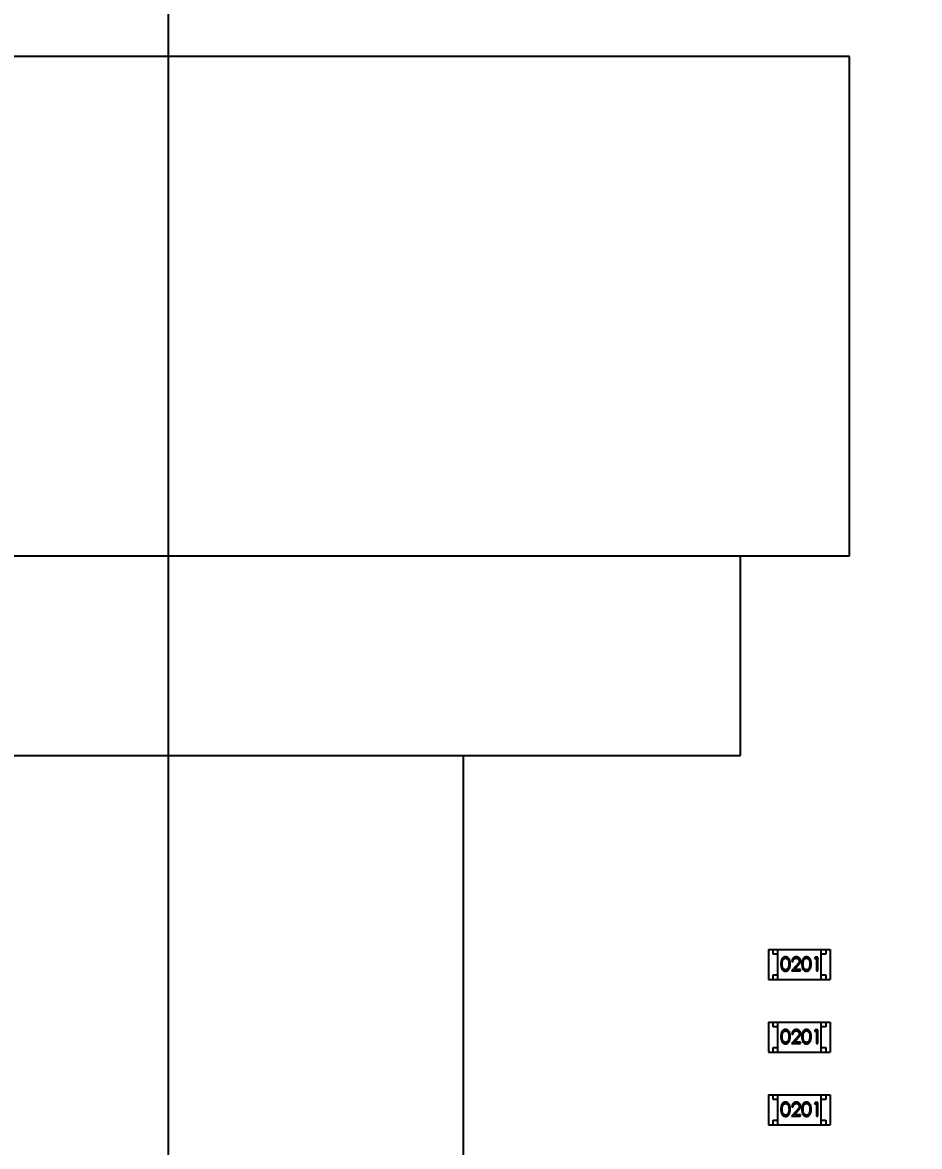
# Model space of a CAD drawing. Header units: inches. Extents: x 246 to 500, y -220 to -17.
# Drawn here: x 456.08 to 465.96, y -120.86 to -108.48 of the extents above; entities that cross this region are included whole.
import ezdxf

# ---------------------------------------------------------------- set-up
doc = ezdxf.new("R2010")
doc.units = ezdxf.units.IN
doc.header["$LTSCALE"] = 1.21
doc.header["$MEASUREMENT"] = 0
doc.header["$PDMODE"] = 3
doc.header["$PDSIZE"] = 0.3125
doc.layers.get('0').update_dxf_attribs({"linetype": 'CONTINUOUS'})
doc.layers.get('Defpoints').update_dxf_attribs({"linetype": 'CONTINUOUS'})
doc.layers.add('DIM', color=3, linetype='CONTINUOUS')
doc.styles.get("Standard").update_dxf_attribs({"font": 'txt', "width": 0.8})
doc.dimstyles.get("Standard").update_dxf_attribs({"dimtxt": 0.15625, "dimasz": 0.1875, "dimexe": 0.125, "dimexo": 0.0625, "dimgap": 0.09, "dimtad": 0, "dimtih": 1, "dimtoh": 1, "dimzin": 4, "dimdsep": 46, "dimtxsty": 'Standard', "dimblk": '_FILLED', "dimblk1": '_FILLED', "dimblk2": '_FILLED', "dimcen": 0.09, "dimazin": 1, "dimtp": 0.01, "dimtm": 0.01, "dimtfac": 1, "dimtofl": 0, "dimtmove": 0, "dimatfit": 3, "dimldrblk": '_FILLED', "dimfxl": 1, "dimtolj": 1, "dimtzin": 4, "dimarcsym": 0})

# ---------------------------------------------------------------- blocks, each defined once
blk = doc.blocks.new('_FILLED')
at = {"color": 0, "linetype": 'ByBlock'}
blk.add_solid([(0, 0), (-1, 0.1667), (-1, -0.1667)], dxfattribs=at)
blk = doc.blocks.new('*D60')
at = {"layer": 'Defpoints', "color": 0}
for p in [(481.94, -91.858), (457.69, -127.857), (492.101, -127.857)]:
    blk.add_point(p, dxfattribs=at)
at = {"layer": 'DIM', "color": 0, "lineweight": -2}
for p, q in [((482.003, -91.858), (492.226, -91.858)), ((492.101, -93.858), (492.101, -106.834)), ((492.101, -125.857), (492.101, -112.881)), ((457.752, -127.857), (492.226, -127.857))]:
    blk.add_line(p, q, dxfattribs=at)
at = {"layer": 'DIM', "color": 0, "lineweight": -2, "xscale": 2, "yscale": 2, "zscale": 2}
for p, rotation in [((492.101, -91.858), 90), ((492.101, -127.857), 270)]:
    blk.add_blockref('_FILLED', p, dxfattribs=dict(at, rotation=rotation))
at = {"layer": 'DIM', "color": 0, "insert": (492.101, -109.857), "char_height": 2, "attachment_point": 5, "rotation": 90}
blk.add_mtext('\\A1;36.00', dxfattribs=at)
blk = doc.blocks.new('*D61')
at = {"layer": 'Defpoints', "color": 0}
for p in [(433.44, -77.488), (433.44, -91.858), (457.69, -127.857)]:
    blk.add_point(p, dxfattribs=at)
at = {"layer": 'DIM', "color": 0, "lineweight": -2}
for p, q in [((433.44, -91.796), (433.44, -77.363)), ((457.69, -127.794), (457.69, -77.363)), ((435.44, -77.488), (442.275, -77.488)), ((455.69, -77.488), (448.855, -77.488))]:
    blk.add_line(p, q, dxfattribs=at)
at = {"layer": 'DIM', "color": 0, "lineweight": -2, "xscale": 2, "yscale": 2, "zscale": 2, "rotation": 180}
blk.add_blockref('_FILLED', (433.44, -77.488), dxfattribs=at)
at = {"layer": 'DIM', "color": 0, "lineweight": -2, "xscale": 2, "yscale": 2, "zscale": 2}
blk.add_blockref('_FILLED', (457.69, -77.488), dxfattribs=at)
at = {"layer": 'DIM', "color": 0, "insert": (445.565, -77.488), "char_height": 2, "attachment_point": 5}
blk.add_mtext('\\A1;24.25', dxfattribs=at)

msp = doc.modelspace()

# ---------------------------------------------------------------- linework, layer by layer
at = {"color": 7, "linetype": 'Continuous'}
for p, q in [((465.19, -108.859), (450.19, -108.859)), ((465.19, -114.359), (465.19, -108.859)), ((450.19, -114.359), (465.19, -114.359)), ((463.99, -116.559), (463.99, -114.359)), ((451.39, -116.559), (463.99, -116.559)), ((460.94, -123.259), (460.94, -116.559)), ((464.3, -118.694), (464.3, -119.024)), ((464.3, -118.694), (464.98, -118.694)), ((464.35, -118.744), (464.35, -118.694)), ((464.4, -119.024), (464.4, -118.694)), ((464.88, -119.024), (464.88, -118.694)), ((464.93, -118.694), (464.93, -118.744)), ((464.98, -118.694), (464.98, -119.024)), ((464.4, -118.744), (464.35, -118.744)), ((464.557, -118.825), (464.571, -118.825)), ((464.814, -118.778), (464.805, -118.794)), ((464.805, -118.794), (464.828, -118.794)), ((464.842, -118.778), (464.814, -118.778)), ((464.828, -118.794), (464.828, -118.928)), ((464.842, -118.928), (464.842, -118.778)), ((464.93, -118.744), (464.88, -118.744)), ((464.525, -118.853), (464.519, -118.891)), ((464.61, -118.866), (464.551, -118.928)), ((464.551, -118.928), (464.653, -118.928)), ((464.584, -118.913), (464.621, -118.873)), ((464.653, -118.913), (464.584, -118.913)), ((464.653, -118.928), (464.653, -118.913)), ((464.755, -118.853), (464.75, -118.891)), ((464.828, -118.928), (464.842, -118.928)), ((464.3, -119.024), (464.98, -119.024)), ((464.35, -119.024), (464.35, -118.974)), ((464.35, -118.974), (464.4, -118.974)), ((464.88, -118.974), (464.93, -118.974)), ((464.93, -118.974), (464.93, -119.024)), ((464.3, -119.494), (464.3, -119.824)), ((464.3, -119.494), (464.98, -119.494)), ((464.35, -119.544), (464.35, -119.494)), ((464.4, -119.544), (464.35, -119.544)), ((464.4, -119.824), (464.4, -119.494)), ((464.814, -119.578), (464.805, -119.594)), ((464.842, -119.578), (464.814, -119.578)), ((464.842, -119.728), (464.842, -119.578)), ((464.88, -119.824), (464.88, -119.494)), ((464.93, -119.544), (464.88, -119.544)), ((464.93, -119.494), (464.93, -119.544)), ((464.98, -119.494), (464.98, -119.824)), ((464.525, -119.653), (464.519, -119.691)), ((464.61, -119.666), (464.551, -119.728)), ((464.557, -119.625), (464.571, -119.625)), ((464.584, -119.713), (464.621, -119.673)), ((464.755, -119.653), (464.75, -119.691)), ((464.805, -119.594), (464.828, -119.594)), ((464.828, -119.594), (464.828, -119.728)), ((464.3, -119.824), (464.98, -119.824)), ((464.35, -119.824), (464.35, -119.774)), ((464.35, -119.774), (464.4, -119.774)), ((464.551, -119.728), (464.653, -119.728)), ((464.653, -119.713), (464.584, -119.713)), ((464.653, -119.728), (464.653, -119.713)), ((464.828, -119.728), (464.842, -119.728)), ((464.88, -119.774), (464.93, -119.774)), ((464.93, -119.774), (464.93, -119.824)), ((464.3, -120.294), (464.3, -120.624)), ((464.3, -120.294), (464.98, -120.294)), ((464.35, -120.344), (464.35, -120.294)), ((464.4, -120.624), (464.4, -120.294)), ((464.88, -120.624), (464.88, -120.294)), ((464.93, -120.294), (464.93, -120.344)), ((464.98, -120.294), (464.98, -120.624)), ((464.4, -120.344), (464.35, -120.344)), ((464.557, -120.425), (464.571, -120.425)), ((464.814, -120.379), (464.805, -120.394)), ((464.805, -120.394), (464.828, -120.394)), ((464.842, -120.379), (464.814, -120.379)), ((464.828, -120.394), (464.828, -120.529)), ((464.842, -120.529), (464.842, -120.379)), ((464.93, -120.344), (464.88, -120.344)), ((464.525, -120.454), (464.519, -120.491)), ((464.61, -120.466), (464.551, -120.529)), ((464.551, -120.529), (464.653, -120.529)), ((464.584, -120.513), (464.621, -120.473)), ((464.653, -120.513), (464.584, -120.513)), ((464.653, -120.529), (464.653, -120.513)), ((464.755, -120.454), (464.75, -120.491)), ((464.828, -120.529), (464.842, -120.529)), ((464.3, -120.624), (464.98, -120.624)), ((464.35, -120.624), (464.35, -120.574)), ((464.35, -120.574), (464.4, -120.574)), ((464.88, -120.574), (464.93, -120.574)), ((464.93, -120.574), (464.93, -120.624))]:
    msp.add_line(p, q, dxfattribs=at)
for points, knots in [([(464.486, -118.775), (464.485, -118.775), (464.483, -118.775), (464.479, -118.775), (464.476, -118.776), (464.473, -118.777), (464.469, -118.778), (464.466, -118.779), (464.463, -118.781), (464.46, -118.783), (464.457, -118.785), (464.455, -118.788), (464.452, -118.79), (464.45, -118.793), (464.448, -118.797), (464.446, -118.8), (464.444, -118.804), (464.442, -118.808), (464.441, -118.812), (464.44, -118.817), (464.438, -118.822), (464.438, -118.827), (464.437, -118.833), (464.436, -118.84), (464.436, -118.846), (464.436, -118.851), (464.436, -118.854)], [0, 0, 0, 0, 0.033742, 0.066533, 0.099153, 0.13154, 0.164087, 0.196563, 0.229707, 0.263315, 0.297504, 0.331686, 0.366482, 0.4021, 0.438958, 0.476748, 0.515985, 0.556589, 0.599519, 0.645765, 0.695487, 0.748721, 0.805687, 0.866754, 0.931405, 1, 1, 1, 1]), ([(464.45, -118.853), (464.45, -118.851), (464.45, -118.848), (464.45, -118.842), (464.45, -118.837), (464.451, -118.832), (464.451, -118.827), (464.452, -118.823), (464.453, -118.819), (464.454, -118.816), (464.455, -118.813), (464.457, -118.81), (464.458, -118.807), (464.46, -118.805), (464.462, -118.802), (464.463, -118.8), (464.465, -118.798), (464.468, -118.796), (464.472, -118.794), (464.477, -118.792), (464.482, -118.79), (464.485, -118.79), (464.487, -118.79)], [0, 0, 0, 0, 0.073302, 0.142286, 0.206253, 0.266017, 0.321612, 0.372532, 0.419497, 0.462398, 0.502825, 0.541489, 0.579034, 0.615143, 0.650298, 0.684912, 0.718701, 0.752189, 0.817245, 0.879117, 0.939613, 1, 1, 1, 1]), ([(464.538, -118.854), (464.538, -118.851), (464.538, -118.847), (464.538, -118.84), (464.537, -118.834), (464.536, -118.828), (464.535, -118.823), (464.534, -118.818), (464.533, -118.813), (464.531, -118.808), (464.529, -118.804), (464.528, -118.8), (464.525, -118.797), (464.523, -118.794), (464.521, -118.791), (464.518, -118.788), (464.515, -118.785), (464.513, -118.783), (464.51, -118.781), (464.506, -118.779), (464.503, -118.778), (464.5, -118.777), (464.497, -118.776), (464.493, -118.775), (464.49, -118.775), (464.487, -118.775), (464.486, -118.775)], [0, 0, 0, 0, 0.065278, 0.127205, 0.186168, 0.241675, 0.294115, 0.343609, 0.390387, 0.434463, 0.476646, 0.517002, 0.555936, 0.593716, 0.630057, 0.665601, 0.700745, 0.734917, 0.768681, 0.802087, 0.834849, 0.867433, 0.900138, 0.932806, 0.966212, 1, 1, 1, 1]), ([(464.487, -118.79), (464.488, -118.79), (464.492, -118.79), (464.496, -118.792), (464.501, -118.794), (464.505, -118.796), (464.508, -118.798), (464.51, -118.8), (464.512, -118.803), (464.514, -118.805), (464.515, -118.808), (464.517, -118.811), (464.518, -118.814), (464.52, -118.817), (464.521, -118.821), (464.522, -118.825), (464.523, -118.829), (464.523, -118.833), (464.524, -118.838), (464.524, -118.843), (464.524, -118.848), (464.525, -118.852), (464.525, -118.853)], [0, 0, 0, 0, 0.059689, 0.119507, 0.181075, 0.246162, 0.279894, 0.314468, 0.350403, 0.387474, 0.426147, 0.466624, 0.508745, 0.553328, 0.600058, 0.649177, 0.700552, 0.754894, 0.811825, 0.871514, 0.934319, 1, 1, 1, 1]), ([(464.606, -118.775), (464.604, -118.775), (464.601, -118.775), (464.596, -118.775), (464.592, -118.777), (464.587, -118.778), (464.583, -118.78), (464.579, -118.782), (464.575, -118.785), (464.572, -118.789), (464.568, -118.792), (464.566, -118.796), (464.563, -118.8), (464.561, -118.805), (464.559, -118.809), (464.558, -118.814), (464.558, -118.819), (464.557, -118.823), (464.557, -118.825)], [0, 0, 0, 0, 0.06445, 0.126725, 0.187421, 0.247417, 0.306749, 0.366595, 0.427749, 0.490235, 0.553031, 0.614805, 0.676505, 0.738096, 0.801021, 0.864897, 0.931209, 1, 1, 1, 1]), ([(464.571, -118.825), (464.571, -118.823), (464.571, -118.821), (464.572, -118.817), (464.573, -118.813), (464.574, -118.81), (464.576, -118.807), (464.577, -118.804), (464.579, -118.801), (464.582, -118.799), (464.584, -118.797), (464.587, -118.795), (464.589, -118.794), (464.592, -118.792), (464.595, -118.791), (464.599, -118.791), (464.602, -118.79), (464.604, -118.79), (464.605, -118.79)], [0, 0, 0, 0, 0.073648, 0.143686, 0.210962, 0.275557, 0.338064, 0.399311, 0.4594, 0.51934, 0.579024, 0.637809, 0.695959, 0.754122, 0.813113, 0.873453, 0.935561, 1, 1, 1, 1]), ([(464.605, -118.79), (464.607, -118.79), (464.609, -118.79), (464.612, -118.791), (464.615, -118.791), (464.618, -118.792), (464.621, -118.793), (464.624, -118.795), (464.626, -118.797), (464.629, -118.799), (464.631, -118.801), (464.633, -118.804), (464.634, -118.806), (464.636, -118.809), (464.637, -118.812), (464.637, -118.814), (464.638, -118.817), (464.638, -118.819), (464.638, -118.82)], [0, 0, 0, 0, 0.068027, 0.133505, 0.19695, 0.26027, 0.322741, 0.384982, 0.448465, 0.513424, 0.578224, 0.640011, 0.700094, 0.760067, 0.819012, 0.877878, 0.938035, 1, 1, 1, 1]), ([(464.651, -118.819), (464.651, -118.818), (464.651, -118.815), (464.651, -118.811), (464.65, -118.806), (464.648, -118.802), (464.647, -118.798), (464.644, -118.795), (464.642, -118.791), (464.639, -118.788), (464.636, -118.785), (464.632, -118.782), (464.628, -118.78), (464.624, -118.778), (464.62, -118.776), (464.616, -118.775), (464.611, -118.775), (464.608, -118.775), (464.606, -118.775)], [0, 0, 0, 0, 0.06271, 0.123347, 0.183401, 0.242828, 0.302097, 0.36242, 0.423725, 0.487032, 0.550491, 0.612709, 0.674265, 0.73617, 0.799211, 0.863483, 0.930525, 1, 1, 1, 1]), ([(464.638, -118.82), (464.638, -118.822), (464.638, -118.825), (464.637, -118.83), (464.635, -118.835), (464.633, -118.839), (464.631, -118.842), (464.629, -118.844), (464.627, -118.847), (464.624, -118.851), (464.621, -118.854), (464.618, -118.858), (464.614, -118.862), (464.611, -118.865), (464.61, -118.866)], [0, 0, 0, 0, 0.088014, 0.174976, 0.2638, 0.355443, 0.406413, 0.465519, 0.533076, 0.609353, 0.693899, 0.787171, 0.889197, 1, 1, 1, 1]), ([(464.621, -118.873), (464.623, -118.871), (464.625, -118.869), (464.629, -118.864), (464.633, -118.86), (464.636, -118.856), (464.639, -118.853), (464.641, -118.849), (464.643, -118.846), (464.646, -118.842), (464.648, -118.837), (464.65, -118.832), (464.651, -118.825), (464.651, -118.821), (464.651, -118.819)], [0, 0, 0, 0, 0.09953, 0.192079, 0.277712, 0.357454, 0.429648, 0.495771, 0.555538, 0.608657, 0.707578, 0.804328, 0.901298, 1, 1, 1, 1]), ([(464.717, -118.775), (464.716, -118.775), (464.713, -118.775), (464.71, -118.775), (464.707, -118.776), (464.703, -118.777), (464.7, -118.778), (464.697, -118.779), (464.694, -118.781), (464.691, -118.783), (464.688, -118.785), (464.686, -118.788), (464.683, -118.79), (464.681, -118.793), (464.679, -118.797), (464.677, -118.8), (464.675, -118.804), (464.673, -118.808), (464.672, -118.812), (464.67, -118.817), (464.669, -118.822), (464.668, -118.827), (464.668, -118.833), (464.667, -118.84), (464.667, -118.846), (464.667, -118.851), (464.667, -118.854)], [0, 0, 0, 0, 0.033742, 0.066533, 0.099153, 0.13154, 0.164087, 0.196563, 0.229707, 0.263315, 0.297504, 0.331686, 0.366482, 0.4021, 0.438958, 0.476748, 0.515985, 0.556589, 0.599519, 0.645765, 0.695487, 0.748721, 0.805687, 0.866754, 0.931405, 1, 1, 1, 1]), ([(464.68, -118.853), (464.68, -118.851), (464.68, -118.848), (464.681, -118.842), (464.681, -118.837), (464.681, -118.832), (464.682, -118.827), (464.683, -118.823), (464.684, -118.819), (464.685, -118.816), (464.686, -118.813), (464.687, -118.81), (464.689, -118.807), (464.691, -118.805), (464.692, -118.802), (464.694, -118.8), (464.696, -118.798), (464.699, -118.796), (464.703, -118.794), (464.708, -118.792), (464.712, -118.79), (464.716, -118.79), (464.717, -118.79)], [0, 0, 0, 0, 0.073302, 0.142286, 0.206253, 0.266017, 0.321612, 0.372532, 0.419497, 0.462398, 0.502825, 0.541489, 0.579034, 0.615143, 0.650298, 0.684912, 0.718701, 0.752189, 0.817245, 0.879117, 0.939613, 1, 1, 1, 1]), ([(464.769, -118.854), (464.769, -118.851), (464.769, -118.847), (464.768, -118.84), (464.768, -118.834), (464.767, -118.828), (464.766, -118.823), (464.765, -118.818), (464.764, -118.813), (464.762, -118.808), (464.76, -118.804), (464.758, -118.8), (464.756, -118.797), (464.754, -118.794), (464.751, -118.791), (464.749, -118.788), (464.746, -118.785), (464.743, -118.783), (464.74, -118.781), (464.737, -118.779), (464.734, -118.778), (464.731, -118.777), (464.728, -118.776), (464.724, -118.775), (464.721, -118.775), (464.718, -118.775), (464.717, -118.775)], [0, 0, 0, 0, 0.065278, 0.127205, 0.186168, 0.241675, 0.294115, 0.343609, 0.390387, 0.434463, 0.476646, 0.517002, 0.555936, 0.593716, 0.630057, 0.665601, 0.700745, 0.734917, 0.768681, 0.802087, 0.834849, 0.867433, 0.900138, 0.932806, 0.966212, 1, 1, 1, 1]), ([(464.717, -118.79), (464.719, -118.79), (464.722, -118.79), (464.727, -118.792), (464.732, -118.794), (464.736, -118.796), (464.739, -118.798), (464.741, -118.8), (464.743, -118.803), (464.744, -118.805), (464.746, -118.808), (464.748, -118.811), (464.749, -118.814), (464.75, -118.817), (464.751, -118.821), (464.753, -118.825), (464.753, -118.829), (464.754, -118.833), (464.755, -118.838), (464.755, -118.843), (464.755, -118.848), (464.755, -118.852), (464.755, -118.853)], [0, 0, 0, 0, 0.059689, 0.119507, 0.181075, 0.246162, 0.279894, 0.314468, 0.350403, 0.387474, 0.426147, 0.466624, 0.508745, 0.553328, 0.600058, 0.649177, 0.700552, 0.754894, 0.811825, 0.871514, 0.934319, 1, 1, 1, 1]), ([(464.436, -118.854), (464.436, -118.856), (464.436, -118.861), (464.436, -118.867), (464.437, -118.874), (464.438, -118.88), (464.439, -118.885), (464.44, -118.89), (464.441, -118.895), (464.442, -118.899), (464.444, -118.903), (464.446, -118.907), (464.448, -118.911), (464.45, -118.914), (464.452, -118.917), (464.455, -118.919), (464.458, -118.922), (464.46, -118.924), (464.463, -118.926), (464.466, -118.928), (464.469, -118.929), (464.473, -118.93), (464.476, -118.931), (464.479, -118.932), (464.483, -118.932), (464.485, -118.932), (464.486, -118.932)], [0, 0, 0, 0, 0.068113, 0.132564, 0.193427, 0.250218, 0.303569, 0.353576, 0.400235, 0.443586, 0.484619, 0.524292, 0.56238, 0.599049, 0.63494, 0.669782, 0.704009, 0.737842, 0.771098, 0.803896, 0.836415, 0.868639, 0.900715, 0.933378, 0.966213, 1, 1, 1, 1]), ([(464.487, -118.917), (464.485, -118.917), (464.482, -118.917), (464.477, -118.915), (464.472, -118.913), (464.468, -118.911), (464.465, -118.909), (464.463, -118.907), (464.462, -118.905), (464.46, -118.902), (464.458, -118.9), (464.457, -118.897), (464.455, -118.894), (464.454, -118.891), (464.453, -118.888), (464.452, -118.884), (464.451, -118.88), (464.451, -118.875), (464.45, -118.87), (464.45, -118.865), (464.45, -118.859), (464.45, -118.855), (464.45, -118.853)], [0, 0, 0, 0, 0.060034, 0.120278, 0.182348, 0.247919, 0.281641, 0.315701, 0.350322, 0.385703, 0.421819, 0.459196, 0.497866, 0.538301, 0.58121, 0.628183, 0.679403, 0.734699, 0.794074, 0.858416, 0.927049, 1, 1, 1, 1]), ([(464.486, -118.932), (464.487, -118.932), (464.49, -118.932), (464.493, -118.932), (464.497, -118.931), (464.5, -118.93), (464.503, -118.929), (464.507, -118.928), (464.51, -118.926), (464.513, -118.924), (464.516, -118.922), (464.518, -118.919), (464.521, -118.916), (464.523, -118.913), (464.526, -118.91), (464.528, -118.906), (464.53, -118.903), (464.531, -118.898), (464.533, -118.894), (464.534, -118.889), (464.535, -118.884), (464.536, -118.879), (464.537, -118.873), (464.538, -118.867), (464.538, -118.86), (464.538, -118.856), (464.538, -118.854)], [0, 0, 0, 0, 0.033824, 0.067298, 0.10028, 0.133019, 0.165736, 0.198792, 0.232372, 0.266409, 0.301016, 0.336196, 0.371972, 0.408574, 0.446394, 0.485225, 0.525372, 0.567224, 0.611081, 0.65775, 0.70702, 0.759235, 0.814484, 0.873227, 0.934937, 1, 1, 1, 1]), ([(464.519, -118.891), (464.518, -118.892), (464.518, -118.894), (464.516, -118.897), (464.515, -118.9), (464.513, -118.902), (464.512, -118.905), (464.51, -118.907), (464.508, -118.909), (464.505, -118.911), (464.501, -118.913), (464.497, -118.915), (464.492, -118.917), (464.488, -118.917), (464.487, -118.917)], [0, 0, 0, 0, 0.075949, 0.148549, 0.218996, 0.286119, 0.351826, 0.416074, 0.478265, 0.540325, 0.660405, 0.774606, 0.887187, 1, 1, 1, 1]), ([(464.667, -118.854), (464.667, -118.856), (464.667, -118.861), (464.667, -118.867), (464.668, -118.874), (464.668, -118.88), (464.669, -118.885), (464.67, -118.89), (464.672, -118.895), (464.673, -118.899), (464.675, -118.903), (464.677, -118.907), (464.679, -118.911), (464.681, -118.914), (464.683, -118.917), (464.686, -118.919), (464.688, -118.922), (464.691, -118.924), (464.694, -118.926), (464.697, -118.928), (464.7, -118.929), (464.703, -118.93), (464.707, -118.931), (464.71, -118.932), (464.713, -118.932), (464.716, -118.932), (464.717, -118.932)], [0, 0, 0, 0, 0.068113, 0.132564, 0.193427, 0.250218, 0.303569, 0.353576, 0.400235, 0.443586, 0.484619, 0.524292, 0.56238, 0.599049, 0.63494, 0.669782, 0.704009, 0.737842, 0.771098, 0.803896, 0.836415, 0.868639, 0.900715, 0.933378, 0.966213, 1, 1, 1, 1]), ([(464.717, -118.917), (464.716, -118.917), (464.713, -118.917), (464.708, -118.915), (464.703, -118.913), (464.699, -118.911), (464.696, -118.909), (464.694, -118.907), (464.692, -118.905), (464.691, -118.902), (464.689, -118.9), (464.687, -118.897), (464.686, -118.894), (464.685, -118.891), (464.684, -118.888), (464.683, -118.884), (464.682, -118.88), (464.681, -118.875), (464.681, -118.87), (464.681, -118.865), (464.68, -118.859), (464.68, -118.855), (464.68, -118.853)], [0, 0, 0, 0, 0.060034, 0.120278, 0.182348, 0.247919, 0.281641, 0.315701, 0.350322, 0.385703, 0.421819, 0.459196, 0.497866, 0.538301, 0.58121, 0.628183, 0.679403, 0.734699, 0.794074, 0.858416, 0.927049, 1, 1, 1, 1]), ([(464.717, -118.932), (464.718, -118.932), (464.721, -118.932), (464.724, -118.932), (464.728, -118.931), (464.731, -118.93), (464.734, -118.929), (464.737, -118.928), (464.74, -118.926), (464.743, -118.924), (464.746, -118.922), (464.749, -118.919), (464.752, -118.916), (464.754, -118.913), (464.756, -118.91), (464.758, -118.906), (464.76, -118.903), (464.762, -118.898), (464.764, -118.894), (464.765, -118.889), (464.766, -118.884), (464.767, -118.879), (464.768, -118.873), (464.768, -118.867), (464.769, -118.86), (464.769, -118.856), (464.769, -118.854)], [0, 0, 0, 0, 0.033824, 0.067298, 0.10028, 0.133019, 0.165736, 0.198792, 0.232372, 0.266409, 0.301016, 0.336196, 0.371972, 0.408574, 0.446394, 0.485225, 0.525372, 0.567224, 0.611081, 0.65775, 0.70702, 0.759235, 0.814484, 0.873227, 0.934937, 1, 1, 1, 1]), ([(464.75, -118.891), (464.749, -118.892), (464.748, -118.894), (464.747, -118.897), (464.746, -118.9), (464.744, -118.902), (464.742, -118.905), (464.74, -118.907), (464.738, -118.909), (464.736, -118.911), (464.732, -118.913), (464.727, -118.915), (464.722, -118.917), (464.719, -118.917), (464.717, -118.917)], [0, 0, 0, 0, 0.075949, 0.148549, 0.218996, 0.286119, 0.351826, 0.416074, 0.478265, 0.540325, 0.660405, 0.774606, 0.887187, 1, 1, 1, 1]), ([(464.486, -119.575), (464.485, -119.575), (464.483, -119.575), (464.479, -119.575), (464.476, -119.576), (464.473, -119.577), (464.469, -119.578), (464.466, -119.579), (464.463, -119.581), (464.46, -119.583), (464.457, -119.585), (464.455, -119.588), (464.452, -119.59), (464.45, -119.593), (464.448, -119.597), (464.446, -119.6), (464.444, -119.604), (464.442, -119.608), (464.441, -119.612), (464.44, -119.617), (464.438, -119.622), (464.438, -119.627), (464.437, -119.633), (464.436, -119.64), (464.436, -119.646), (464.436, -119.651), (464.436, -119.654)], [0, 0, 0, 0, 0.033742, 0.066533, 0.099153, 0.13154, 0.164087, 0.196563, 0.229707, 0.263315, 0.297504, 0.331686, 0.366482, 0.4021, 0.438958, 0.476748, 0.515985, 0.556589, 0.599519, 0.645765, 0.695487, 0.748721, 0.805687, 0.866754, 0.931405, 1, 1, 1, 1]), ([(464.538, -119.654), (464.538, -119.651), (464.538, -119.647), (464.538, -119.64), (464.537, -119.634), (464.536, -119.628), (464.535, -119.623), (464.534, -119.618), (464.533, -119.613), (464.531, -119.608), (464.529, -119.604), (464.528, -119.6), (464.525, -119.597), (464.523, -119.594), (464.521, -119.591), (464.518, -119.588), (464.515, -119.585), (464.513, -119.583), (464.51, -119.581), (464.506, -119.579), (464.503, -119.578), (464.5, -119.577), (464.497, -119.576), (464.493, -119.575), (464.49, -119.575), (464.487, -119.575), (464.486, -119.575)], [0, 0, 0, 0, 0.065278, 0.127205, 0.186168, 0.241675, 0.294115, 0.343609, 0.390387, 0.434463, 0.476646, 0.517002, 0.555936, 0.593716, 0.630057, 0.665601, 0.700745, 0.734917, 0.768681, 0.802087, 0.834849, 0.867433, 0.900138, 0.932806, 0.966212, 1, 1, 1, 1]), ([(464.606, -119.575), (464.604, -119.575), (464.601, -119.575), (464.596, -119.575), (464.592, -119.577), (464.587, -119.578), (464.583, -119.58), (464.579, -119.582), (464.575, -119.585), (464.572, -119.589), (464.568, -119.592), (464.566, -119.596), (464.563, -119.6), (464.561, -119.605), (464.559, -119.609), (464.558, -119.614), (464.558, -119.619), (464.557, -119.623), (464.557, -119.625)], [0, 0, 0, 0, 0.06445, 0.126725, 0.187421, 0.247417, 0.306749, 0.366595, 0.427749, 0.490235, 0.553031, 0.614805, 0.676505, 0.738096, 0.801021, 0.864897, 0.931209, 1, 1, 1, 1]), ([(464.651, -119.619), (464.651, -119.618), (464.651, -119.615), (464.651, -119.61), (464.65, -119.606), (464.648, -119.602), (464.647, -119.598), (464.644, -119.595), (464.642, -119.591), (464.639, -119.588), (464.636, -119.585), (464.632, -119.582), (464.628, -119.58), (464.624, -119.578), (464.62, -119.576), (464.616, -119.575), (464.611, -119.575), (464.608, -119.575), (464.606, -119.575)], [0, 0, 0, 0, 0.06271, 0.123347, 0.183401, 0.242828, 0.302097, 0.36242, 0.423725, 0.487032, 0.550491, 0.612709, 0.674265, 0.73617, 0.799211, 0.863483, 0.930525, 1, 1, 1, 1]), ([(464.717, -119.575), (464.716, -119.575), (464.713, -119.575), (464.71, -119.575), (464.707, -119.576), (464.703, -119.577), (464.7, -119.578), (464.697, -119.579), (464.694, -119.581), (464.691, -119.583), (464.688, -119.585), (464.686, -119.588), (464.683, -119.59), (464.681, -119.593), (464.679, -119.597), (464.677, -119.6), (464.675, -119.604), (464.673, -119.608), (464.672, -119.612), (464.67, -119.617), (464.669, -119.622), (464.668, -119.627), (464.668, -119.633), (464.667, -119.64), (464.667, -119.646), (464.667, -119.651), (464.667, -119.654)], [0, 0, 0, 0, 0.033742, 0.066533, 0.099153, 0.13154, 0.164087, 0.196563, 0.229707, 0.263315, 0.297504, 0.331686, 0.366482, 0.4021, 0.438958, 0.476748, 0.515985, 0.556589, 0.599519, 0.645765, 0.695487, 0.748721, 0.805687, 0.866754, 0.931405, 1, 1, 1, 1]), ([(464.769, -119.654), (464.769, -119.651), (464.769, -119.647), (464.768, -119.64), (464.768, -119.634), (464.767, -119.628), (464.766, -119.623), (464.765, -119.618), (464.764, -119.613), (464.762, -119.608), (464.76, -119.604), (464.758, -119.6), (464.756, -119.597), (464.754, -119.594), (464.751, -119.591), (464.749, -119.588), (464.746, -119.585), (464.743, -119.583), (464.74, -119.581), (464.737, -119.579), (464.734, -119.578), (464.731, -119.577), (464.728, -119.576), (464.724, -119.575), (464.721, -119.575), (464.718, -119.575), (464.717, -119.575)], [0, 0, 0, 0, 0.065278, 0.127205, 0.186168, 0.241675, 0.294115, 0.343609, 0.390387, 0.434463, 0.476646, 0.517002, 0.555936, 0.593716, 0.630057, 0.665601, 0.700745, 0.734917, 0.768681, 0.802087, 0.834849, 0.867433, 0.900138, 0.932806, 0.966212, 1, 1, 1, 1]), ([(464.436, -119.654), (464.436, -119.656), (464.436, -119.661), (464.436, -119.667), (464.437, -119.674), (464.438, -119.68), (464.439, -119.685), (464.44, -119.69), (464.441, -119.695), (464.442, -119.699), (464.444, -119.703), (464.446, -119.707), (464.448, -119.711), (464.45, -119.714), (464.452, -119.717), (464.455, -119.719), (464.458, -119.722), (464.46, -119.724), (464.463, -119.726), (464.466, -119.728), (464.469, -119.729), (464.473, -119.73), (464.476, -119.731), (464.479, -119.732), (464.483, -119.732), (464.485, -119.732), (464.486, -119.732)], [0, 0, 0, 0, 0.068113, 0.132564, 0.193427, 0.250218, 0.303569, 0.353576, 0.400235, 0.443586, 0.484619, 0.524292, 0.56238, 0.599049, 0.63494, 0.669782, 0.704009, 0.737842, 0.771098, 0.803896, 0.836415, 0.868639, 0.900715, 0.933378, 0.966213, 1, 1, 1, 1]), ([(464.45, -119.653), (464.45, -119.651), (464.45, -119.648), (464.45, -119.642), (464.45, -119.637), (464.451, -119.632), (464.451, -119.627), (464.452, -119.623), (464.453, -119.619), (464.454, -119.616), (464.455, -119.613), (464.457, -119.61), (464.458, -119.607), (464.46, -119.605), (464.462, -119.602), (464.463, -119.6), (464.465, -119.598), (464.468, -119.596), (464.472, -119.594), (464.477, -119.591), (464.482, -119.59), (464.485, -119.59), (464.487, -119.59)], [0, 0, 0, 0, 0.073302, 0.142286, 0.206253, 0.266017, 0.321612, 0.372532, 0.419497, 0.462398, 0.502825, 0.541489, 0.579034, 0.615143, 0.650298, 0.684912, 0.718701, 0.752189, 0.817245, 0.879117, 0.939613, 1, 1, 1, 1]), ([(464.487, -119.717), (464.485, -119.717), (464.482, -119.717), (464.477, -119.715), (464.472, -119.713), (464.468, -119.711), (464.465, -119.709), (464.463, -119.707), (464.462, -119.705), (464.46, -119.702), (464.458, -119.7), (464.457, -119.697), (464.455, -119.694), (464.454, -119.691), (464.453, -119.688), (464.452, -119.684), (464.451, -119.68), (464.451, -119.675), (464.45, -119.67), (464.45, -119.665), (464.45, -119.659), (464.45, -119.655), (464.45, -119.653)], [0, 0, 0, 0, 0.060034, 0.120278, 0.182348, 0.247919, 0.281641, 0.315701, 0.350322, 0.385703, 0.421819, 0.459196, 0.497866, 0.538301, 0.58121, 0.628183, 0.679403, 0.734699, 0.794074, 0.858416, 0.927049, 1, 1, 1, 1]), ([(464.486, -119.732), (464.487, -119.732), (464.49, -119.732), (464.493, -119.732), (464.497, -119.731), (464.5, -119.73), (464.503, -119.729), (464.507, -119.728), (464.51, -119.726), (464.513, -119.724), (464.516, -119.722), (464.518, -119.719), (464.521, -119.716), (464.523, -119.713), (464.526, -119.71), (464.528, -119.706), (464.53, -119.703), (464.531, -119.698), (464.533, -119.694), (464.534, -119.689), (464.535, -119.684), (464.536, -119.679), (464.537, -119.673), (464.538, -119.667), (464.538, -119.66), (464.538, -119.656), (464.538, -119.654)], [0, 0, 0, 0, 0.033824, 0.067298, 0.10028, 0.133019, 0.165736, 0.198792, 0.232372, 0.266409, 0.301016, 0.336196, 0.371972, 0.408574, 0.446394, 0.485225, 0.525372, 0.567224, 0.611081, 0.65775, 0.70702, 0.759235, 0.814484, 0.873227, 0.934937, 1, 1, 1, 1]), ([(464.487, -119.59), (464.488, -119.59), (464.492, -119.59), (464.496, -119.591), (464.501, -119.594), (464.505, -119.596), (464.508, -119.598), (464.51, -119.6), (464.512, -119.602), (464.514, -119.605), (464.515, -119.608), (464.517, -119.611), (464.518, -119.614), (464.52, -119.617), (464.521, -119.621), (464.522, -119.625), (464.523, -119.629), (464.523, -119.633), (464.524, -119.638), (464.524, -119.643), (464.524, -119.648), (464.525, -119.652), (464.525, -119.653)], [0, 0, 0, 0, 0.059689, 0.119507, 0.181075, 0.246162, 0.279894, 0.314468, 0.350403, 0.387474, 0.426147, 0.466624, 0.508745, 0.553328, 0.600058, 0.649177, 0.700552, 0.754894, 0.811825, 0.871514, 0.934319, 1, 1, 1, 1]), ([(464.519, -119.691), (464.518, -119.692), (464.518, -119.694), (464.516, -119.697), (464.515, -119.7), (464.513, -119.702), (464.512, -119.705), (464.51, -119.707), (464.508, -119.709), (464.505, -119.711), (464.501, -119.713), (464.497, -119.715), (464.492, -119.717), (464.488, -119.717), (464.487, -119.717)], [0, 0, 0, 0, 0.075949, 0.148549, 0.218996, 0.286119, 0.351826, 0.416074, 0.478265, 0.540325, 0.660405, 0.774606, 0.887187, 1, 1, 1, 1]), ([(464.571, -119.625), (464.571, -119.623), (464.571, -119.621), (464.572, -119.617), (464.573, -119.613), (464.574, -119.61), (464.576, -119.607), (464.577, -119.604), (464.579, -119.601), (464.582, -119.599), (464.584, -119.597), (464.587, -119.595), (464.589, -119.593), (464.592, -119.592), (464.595, -119.591), (464.599, -119.591), (464.602, -119.59), (464.604, -119.59), (464.605, -119.59)], [0, 0, 0, 0, 0.073648, 0.143686, 0.210962, 0.275557, 0.338064, 0.399311, 0.4594, 0.51934, 0.579024, 0.637809, 0.695959, 0.754122, 0.813113, 0.873453, 0.935561, 1, 1, 1, 1]), ([(464.605, -119.59), (464.607, -119.59), (464.609, -119.59), (464.612, -119.591), (464.615, -119.591), (464.618, -119.592), (464.621, -119.593), (464.624, -119.595), (464.626, -119.597), (464.629, -119.599), (464.631, -119.601), (464.633, -119.604), (464.634, -119.606), (464.636, -119.609), (464.637, -119.612), (464.637, -119.614), (464.638, -119.617), (464.638, -119.619), (464.638, -119.62)], [0, 0, 0, 0, 0.068027, 0.133505, 0.19695, 0.26027, 0.322741, 0.384982, 0.448465, 0.513424, 0.578224, 0.640011, 0.700094, 0.760067, 0.819012, 0.877878, 0.938035, 1, 1, 1, 1]), ([(464.638, -119.62), (464.638, -119.622), (464.638, -119.625), (464.637, -119.63), (464.635, -119.635), (464.633, -119.639), (464.631, -119.642), (464.629, -119.644), (464.627, -119.647), (464.624, -119.651), (464.621, -119.654), (464.618, -119.658), (464.614, -119.662), (464.611, -119.665), (464.61, -119.666)], [0, 0, 0, 0, 0.088014, 0.174976, 0.2638, 0.355443, 0.406413, 0.465519, 0.533076, 0.609353, 0.693899, 0.787171, 0.889197, 1, 1, 1, 1]), ([(464.621, -119.673), (464.623, -119.671), (464.625, -119.669), (464.629, -119.664), (464.633, -119.66), (464.636, -119.656), (464.639, -119.653), (464.641, -119.649), (464.643, -119.646), (464.646, -119.642), (464.648, -119.637), (464.65, -119.632), (464.651, -119.625), (464.651, -119.621), (464.651, -119.619)], [0, 0, 0, 0, 0.09953, 0.192079, 0.277712, 0.357454, 0.429648, 0.495771, 0.555538, 0.608657, 0.707578, 0.804328, 0.901298, 1, 1, 1, 1]), ([(464.667, -119.654), (464.667, -119.656), (464.667, -119.661), (464.667, -119.667), (464.668, -119.674), (464.668, -119.68), (464.669, -119.685), (464.67, -119.69), (464.672, -119.695), (464.673, -119.699), (464.675, -119.703), (464.677, -119.707), (464.679, -119.711), (464.681, -119.714), (464.683, -119.717), (464.686, -119.719), (464.688, -119.722), (464.691, -119.724), (464.694, -119.726), (464.697, -119.728), (464.7, -119.729), (464.703, -119.73), (464.707, -119.731), (464.71, -119.732), (464.713, -119.732), (464.716, -119.732), (464.717, -119.732)], [0, 0, 0, 0, 0.068113, 0.132564, 0.193427, 0.250218, 0.303569, 0.353576, 0.400235, 0.443586, 0.484619, 0.524292, 0.56238, 0.599049, 0.63494, 0.669782, 0.704009, 0.737842, 0.771098, 0.803896, 0.836415, 0.868639, 0.900715, 0.933378, 0.966213, 1, 1, 1, 1]), ([(464.68, -119.653), (464.68, -119.651), (464.68, -119.648), (464.681, -119.642), (464.681, -119.637), (464.681, -119.632), (464.682, -119.627), (464.683, -119.623), (464.684, -119.619), (464.685, -119.616), (464.686, -119.613), (464.687, -119.61), (464.689, -119.607), (464.691, -119.605), (464.692, -119.602), (464.694, -119.6), (464.696, -119.598), (464.699, -119.596), (464.703, -119.594), (464.708, -119.591), (464.712, -119.59), (464.716, -119.59), (464.717, -119.59)], [0, 0, 0, 0, 0.073302, 0.142286, 0.206253, 0.266017, 0.321612, 0.372532, 0.419497, 0.462398, 0.502825, 0.541489, 0.579034, 0.615143, 0.650298, 0.684912, 0.718701, 0.752189, 0.817245, 0.879117, 0.939613, 1, 1, 1, 1]), ([(464.717, -119.717), (464.716, -119.717), (464.713, -119.717), (464.708, -119.715), (464.703, -119.713), (464.699, -119.711), (464.696, -119.709), (464.694, -119.707), (464.692, -119.705), (464.691, -119.702), (464.689, -119.7), (464.687, -119.697), (464.686, -119.694), (464.685, -119.691), (464.684, -119.688), (464.683, -119.684), (464.682, -119.68), (464.681, -119.675), (464.681, -119.67), (464.681, -119.665), (464.68, -119.659), (464.68, -119.655), (464.68, -119.653)], [0, 0, 0, 0, 0.060034, 0.120278, 0.182348, 0.247919, 0.281641, 0.315701, 0.350322, 0.385703, 0.421819, 0.459196, 0.497866, 0.538301, 0.58121, 0.628183, 0.679403, 0.734699, 0.794074, 0.858416, 0.927049, 1, 1, 1, 1]), ([(464.717, -119.59), (464.719, -119.59), (464.722, -119.59), (464.727, -119.591), (464.732, -119.594), (464.736, -119.596), (464.739, -119.598), (464.741, -119.6), (464.743, -119.602), (464.744, -119.605), (464.746, -119.608), (464.748, -119.611), (464.749, -119.614), (464.75, -119.617), (464.751, -119.621), (464.753, -119.625), (464.753, -119.629), (464.754, -119.633), (464.755, -119.638), (464.755, -119.643), (464.755, -119.648), (464.755, -119.652), (464.755, -119.653)], [0, 0, 0, 0, 0.059689, 0.119507, 0.181075, 0.246162, 0.279894, 0.314468, 0.350403, 0.387474, 0.426147, 0.466624, 0.508745, 0.553328, 0.600058, 0.649177, 0.700552, 0.754894, 0.811825, 0.871514, 0.934319, 1, 1, 1, 1]), ([(464.717, -119.732), (464.718, -119.732), (464.721, -119.732), (464.724, -119.732), (464.728, -119.731), (464.731, -119.73), (464.734, -119.729), (464.737, -119.728), (464.74, -119.726), (464.743, -119.724), (464.746, -119.722), (464.749, -119.719), (464.752, -119.716), (464.754, -119.713), (464.756, -119.71), (464.758, -119.706), (464.76, -119.703), (464.762, -119.698), (464.764, -119.694), (464.765, -119.689), (464.766, -119.684), (464.767, -119.679), (464.768, -119.673), (464.768, -119.667), (464.769, -119.66), (464.769, -119.656), (464.769, -119.654)], [0, 0, 0, 0, 0.033824, 0.067298, 0.10028, 0.133019, 0.165736, 0.198792, 0.232372, 0.266409, 0.301016, 0.336196, 0.371972, 0.408574, 0.446394, 0.485225, 0.525372, 0.567224, 0.611081, 0.65775, 0.70702, 0.759235, 0.814484, 0.873227, 0.934937, 1, 1, 1, 1]), ([(464.75, -119.691), (464.749, -119.692), (464.748, -119.694), (464.747, -119.697), (464.746, -119.7), (464.744, -119.702), (464.742, -119.705), (464.74, -119.707), (464.738, -119.709), (464.736, -119.711), (464.732, -119.713), (464.727, -119.715), (464.722, -119.717), (464.719, -119.717), (464.717, -119.717)], [0, 0, 0, 0, 0.075949, 0.148549, 0.218996, 0.286119, 0.351826, 0.416074, 0.478265, 0.540325, 0.660405, 0.774606, 0.887187, 1, 1, 1, 1]), ([(464.486, -120.375), (464.485, -120.375), (464.483, -120.375), (464.479, -120.375), (464.476, -120.376), (464.473, -120.377), (464.469, -120.378), (464.466, -120.379), (464.463, -120.381), (464.46, -120.383), (464.457, -120.385), (464.455, -120.388), (464.452, -120.39), (464.45, -120.393), (464.448, -120.397), (464.446, -120.4), (464.444, -120.404), (464.442, -120.408), (464.441, -120.412), (464.44, -120.417), (464.438, -120.422), (464.438, -120.427), (464.437, -120.433), (464.436, -120.44), (464.436, -120.446), (464.436, -120.451), (464.436, -120.454)], [0, 0, 0, 0, 0.033742, 0.066533, 0.099153, 0.13154, 0.164087, 0.196563, 0.229707, 0.263315, 0.297504, 0.331686, 0.366482, 0.4021, 0.438958, 0.476748, 0.515985, 0.556589, 0.599519, 0.645765, 0.695487, 0.748721, 0.805687, 0.866754, 0.931405, 1, 1, 1, 1]), ([(464.45, -120.454), (464.45, -120.451), (464.45, -120.448), (464.45, -120.442), (464.45, -120.437), (464.451, -120.432), (464.451, -120.427), (464.452, -120.423), (464.453, -120.419), (464.454, -120.416), (464.455, -120.413), (464.457, -120.41), (464.458, -120.407), (464.46, -120.405), (464.462, -120.402), (464.463, -120.4), (464.465, -120.398), (464.468, -120.396), (464.472, -120.394), (464.477, -120.392), (464.482, -120.39), (464.485, -120.39), (464.487, -120.39)], [0, 0, 0, 0, 0.073302, 0.142286, 0.206253, 0.266017, 0.321612, 0.372532, 0.419497, 0.462398, 0.502825, 0.541489, 0.579034, 0.615143, 0.650298, 0.684912, 0.718701, 0.752189, 0.817245, 0.879117, 0.939613, 1, 1, 1, 1]), ([(464.538, -120.454), (464.538, -120.451), (464.538, -120.447), (464.538, -120.44), (464.537, -120.434), (464.536, -120.428), (464.535, -120.423), (464.534, -120.418), (464.533, -120.413), (464.531, -120.408), (464.529, -120.404), (464.528, -120.4), (464.525, -120.397), (464.523, -120.394), (464.521, -120.391), (464.518, -120.388), (464.515, -120.385), (464.513, -120.383), (464.51, -120.381), (464.506, -120.379), (464.503, -120.378), (464.5, -120.377), (464.497, -120.376), (464.493, -120.375), (464.49, -120.375), (464.487, -120.375), (464.486, -120.375)], [0, 0, 0, 0, 0.065278, 0.127205, 0.186168, 0.241675, 0.294115, 0.343609, 0.390387, 0.434463, 0.476646, 0.517002, 0.555936, 0.593716, 0.630057, 0.665601, 0.700745, 0.734917, 0.768681, 0.802087, 0.834849, 0.867433, 0.900138, 0.932806, 0.966212, 1, 1, 1, 1]), ([(464.487, -120.39), (464.488, -120.39), (464.492, -120.39), (464.496, -120.392), (464.501, -120.394), (464.505, -120.396), (464.508, -120.398), (464.51, -120.4), (464.512, -120.403), (464.514, -120.405), (464.515, -120.408), (464.517, -120.411), (464.518, -120.414), (464.52, -120.417), (464.521, -120.421), (464.522, -120.425), (464.523, -120.429), (464.523, -120.433), (464.524, -120.438), (464.524, -120.443), (464.524, -120.448), (464.525, -120.452), (464.525, -120.454)], [0, 0, 0, 0, 0.059689, 0.119507, 0.181075, 0.246162, 0.279894, 0.314468, 0.350403, 0.387474, 0.426147, 0.466624, 0.508745, 0.553328, 0.600058, 0.649177, 0.700552, 0.754894, 0.811825, 0.871514, 0.934319, 1, 1, 1, 1]), ([(464.606, -120.375), (464.604, -120.375), (464.601, -120.375), (464.596, -120.375), (464.592, -120.377), (464.587, -120.378), (464.583, -120.38), (464.579, -120.383), (464.575, -120.385), (464.572, -120.389), (464.568, -120.392), (464.566, -120.396), (464.563, -120.4), (464.561, -120.405), (464.559, -120.409), (464.558, -120.414), (464.558, -120.419), (464.557, -120.423), (464.557, -120.425)], [0, 0, 0, 0, 0.06445, 0.126725, 0.187421, 0.247417, 0.306749, 0.366595, 0.427749, 0.490235, 0.553031, 0.614805, 0.676505, 0.738096, 0.801021, 0.864897, 0.931209, 1, 1, 1, 1]), ([(464.571, -120.425), (464.571, -120.423), (464.571, -120.421), (464.572, -120.417), (464.573, -120.413), (464.574, -120.41), (464.576, -120.407), (464.577, -120.404), (464.579, -120.401), (464.582, -120.399), (464.584, -120.397), (464.587, -120.395), (464.589, -120.394), (464.592, -120.392), (464.595, -120.391), (464.599, -120.391), (464.602, -120.39), (464.604, -120.39), (464.605, -120.39)], [0, 0, 0, 0, 0.073648, 0.143686, 0.210962, 0.275557, 0.338064, 0.399311, 0.4594, 0.51934, 0.579024, 0.637809, 0.695959, 0.754122, 0.813113, 0.873453, 0.935561, 1, 1, 1, 1]), ([(464.605, -120.39), (464.607, -120.39), (464.609, -120.39), (464.612, -120.391), (464.615, -120.391), (464.618, -120.392), (464.621, -120.394), (464.624, -120.395), (464.626, -120.397), (464.629, -120.399), (464.631, -120.401), (464.633, -120.404), (464.634, -120.406), (464.636, -120.409), (464.637, -120.412), (464.637, -120.414), (464.638, -120.417), (464.638, -120.419), (464.638, -120.42)], [0, 0, 0, 0, 0.068027, 0.133505, 0.19695, 0.26027, 0.322741, 0.384982, 0.448465, 0.513424, 0.578224, 0.640011, 0.700094, 0.760067, 0.819012, 0.877878, 0.938035, 1, 1, 1, 1]), ([(464.651, -120.419), (464.651, -120.418), (464.651, -120.415), (464.651, -120.411), (464.65, -120.406), (464.648, -120.402), (464.647, -120.399), (464.644, -120.395), (464.642, -120.391), (464.639, -120.388), (464.636, -120.385), (464.632, -120.382), (464.628, -120.38), (464.624, -120.378), (464.62, -120.376), (464.616, -120.375), (464.611, -120.375), (464.608, -120.375), (464.606, -120.375)], [0, 0, 0, 0, 0.06271, 0.123347, 0.183401, 0.242828, 0.302097, 0.36242, 0.423725, 0.487032, 0.550491, 0.612709, 0.674265, 0.73617, 0.799211, 0.863483, 0.930525, 1, 1, 1, 1]), ([(464.638, -120.42), (464.638, -120.422), (464.638, -120.425), (464.637, -120.43), (464.635, -120.435), (464.633, -120.439), (464.631, -120.442), (464.629, -120.444), (464.627, -120.447), (464.624, -120.451), (464.621, -120.454), (464.618, -120.458), (464.614, -120.462), (464.611, -120.465), (464.61, -120.466)], [0, 0, 0, 0, 0.088014, 0.174976, 0.2638, 0.355443, 0.406413, 0.465519, 0.533076, 0.609353, 0.693899, 0.787171, 0.889197, 1, 1, 1, 1]), ([(464.621, -120.473), (464.623, -120.472), (464.625, -120.469), (464.629, -120.464), (464.633, -120.46), (464.636, -120.456), (464.639, -120.453), (464.641, -120.449), (464.643, -120.446), (464.646, -120.442), (464.648, -120.437), (464.65, -120.432), (464.651, -120.425), (464.651, -120.421), (464.651, -120.419)], [0, 0, 0, 0, 0.09953, 0.192079, 0.277712, 0.357454, 0.429648, 0.495771, 0.555538, 0.608657, 0.707578, 0.804328, 0.901298, 1, 1, 1, 1]), ([(464.717, -120.375), (464.716, -120.375), (464.713, -120.375), (464.71, -120.375), (464.707, -120.376), (464.703, -120.377), (464.7, -120.378), (464.697, -120.379), (464.694, -120.381), (464.691, -120.383), (464.688, -120.385), (464.686, -120.388), (464.683, -120.39), (464.681, -120.393), (464.679, -120.397), (464.677, -120.4), (464.675, -120.404), (464.673, -120.408), (464.672, -120.412), (464.67, -120.417), (464.669, -120.422), (464.668, -120.427), (464.668, -120.433), (464.667, -120.44), (464.667, -120.446), (464.667, -120.451), (464.667, -120.454)], [0, 0, 0, 0, 0.033742, 0.066533, 0.099153, 0.13154, 0.164087, 0.196563, 0.229707, 0.263315, 0.297504, 0.331686, 0.366482, 0.4021, 0.438958, 0.476748, 0.515985, 0.556589, 0.599519, 0.645765, 0.695487, 0.748721, 0.805687, 0.866754, 0.931405, 1, 1, 1, 1]), ([(464.68, -120.454), (464.68, -120.451), (464.68, -120.448), (464.681, -120.442), (464.681, -120.437), (464.681, -120.432), (464.682, -120.427), (464.683, -120.423), (464.684, -120.419), (464.685, -120.416), (464.686, -120.413), (464.687, -120.41), (464.689, -120.407), (464.691, -120.405), (464.692, -120.402), (464.694, -120.4), (464.696, -120.398), (464.699, -120.396), (464.703, -120.394), (464.708, -120.392), (464.712, -120.39), (464.716, -120.39), (464.717, -120.39)], [0, 0, 0, 0, 0.073302, 0.142286, 0.206253, 0.266017, 0.321612, 0.372532, 0.419497, 0.462398, 0.502825, 0.541489, 0.579034, 0.615143, 0.650298, 0.684912, 0.718701, 0.752189, 0.817245, 0.879117, 0.939613, 1, 1, 1, 1]), ([(464.769, -120.454), (464.769, -120.451), (464.769, -120.447), (464.768, -120.44), (464.768, -120.434), (464.767, -120.428), (464.766, -120.423), (464.765, -120.418), (464.764, -120.413), (464.762, -120.408), (464.76, -120.404), (464.758, -120.4), (464.756, -120.397), (464.754, -120.394), (464.751, -120.391), (464.749, -120.388), (464.746, -120.385), (464.743, -120.383), (464.74, -120.381), (464.737, -120.379), (464.734, -120.378), (464.731, -120.377), (464.728, -120.376), (464.724, -120.375), (464.721, -120.375), (464.718, -120.375), (464.717, -120.375)], [0, 0, 0, 0, 0.065278, 0.127205, 0.186168, 0.241675, 0.294115, 0.343609, 0.390387, 0.434463, 0.476646, 0.517002, 0.555936, 0.593716, 0.630057, 0.665601, 0.700745, 0.734917, 0.768681, 0.802087, 0.834849, 0.867433, 0.900138, 0.932806, 0.966212, 1, 1, 1, 1]), ([(464.717, -120.39), (464.719, -120.39), (464.722, -120.39), (464.727, -120.392), (464.732, -120.394), (464.736, -120.396), (464.739, -120.398), (464.741, -120.4), (464.743, -120.403), (464.744, -120.405), (464.746, -120.408), (464.748, -120.411), (464.749, -120.414), (464.75, -120.417), (464.751, -120.421), (464.753, -120.425), (464.753, -120.429), (464.754, -120.433), (464.755, -120.438), (464.755, -120.443), (464.755, -120.448), (464.755, -120.452), (464.755, -120.454)], [0, 0, 0, 0, 0.059689, 0.119507, 0.181075, 0.246162, 0.279894, 0.314468, 0.350403, 0.387474, 0.426147, 0.466624, 0.508745, 0.553328, 0.600058, 0.649177, 0.700552, 0.754894, 0.811825, 0.871514, 0.934319, 1, 1, 1, 1]), ([(464.436, -120.454), (464.436, -120.456), (464.436, -120.461), (464.436, -120.467), (464.437, -120.474), (464.438, -120.48), (464.439, -120.485), (464.44, -120.49), (464.441, -120.495), (464.442, -120.499), (464.444, -120.503), (464.446, -120.507), (464.448, -120.511), (464.45, -120.514), (464.452, -120.517), (464.455, -120.519), (464.458, -120.522), (464.46, -120.524), (464.463, -120.526), (464.466, -120.528), (464.469, -120.529), (464.473, -120.53), (464.476, -120.531), (464.479, -120.532), (464.483, -120.532), (464.485, -120.532), (464.486, -120.532)], [0, 0, 0, 0, 0.068113, 0.132564, 0.193427, 0.250218, 0.303569, 0.353576, 0.400235, 0.443586, 0.484619, 0.524292, 0.56238, 0.599049, 0.63494, 0.669782, 0.704009, 0.737842, 0.771098, 0.803896, 0.836415, 0.868639, 0.900715, 0.933378, 0.966213, 1, 1, 1, 1]), ([(464.487, -120.517), (464.485, -120.517), (464.482, -120.517), (464.477, -120.515), (464.472, -120.513), (464.468, -120.511), (464.465, -120.509), (464.463, -120.507), (464.462, -120.505), (464.46, -120.502), (464.458, -120.5), (464.457, -120.497), (464.455, -120.494), (464.454, -120.491), (464.453, -120.488), (464.452, -120.484), (464.451, -120.48), (464.451, -120.475), (464.45, -120.47), (464.45, -120.465), (464.45, -120.459), (464.45, -120.456), (464.45, -120.454)], [0, 0, 0, 0, 0.060034, 0.120278, 0.182348, 0.247919, 0.281641, 0.315701, 0.350322, 0.385703, 0.421819, 0.459196, 0.497866, 0.538301, 0.58121, 0.628183, 0.679403, 0.734699, 0.794074, 0.858416, 0.927049, 1, 1, 1, 1]), ([(464.486, -120.532), (464.487, -120.532), (464.49, -120.532), (464.493, -120.532), (464.497, -120.531), (464.5, -120.53), (464.503, -120.529), (464.507, -120.528), (464.51, -120.526), (464.513, -120.524), (464.516, -120.522), (464.518, -120.519), (464.521, -120.516), (464.523, -120.513), (464.526, -120.51), (464.528, -120.506), (464.53, -120.503), (464.531, -120.499), (464.533, -120.494), (464.534, -120.489), (464.535, -120.484), (464.536, -120.479), (464.537, -120.473), (464.538, -120.467), (464.538, -120.46), (464.538, -120.456), (464.538, -120.454)], [0, 0, 0, 0, 0.033824, 0.067298, 0.10028, 0.133019, 0.165736, 0.198792, 0.232372, 0.266409, 0.301016, 0.336196, 0.371972, 0.408574, 0.446394, 0.485225, 0.525372, 0.567224, 0.611081, 0.65775, 0.70702, 0.759235, 0.814484, 0.873227, 0.934937, 1, 1, 1, 1]), ([(464.519, -120.491), (464.518, -120.492), (464.518, -120.494), (464.516, -120.497), (464.515, -120.5), (464.513, -120.502), (464.512, -120.505), (464.51, -120.507), (464.508, -120.509), (464.505, -120.511), (464.501, -120.513), (464.497, -120.515), (464.492, -120.517), (464.488, -120.517), (464.487, -120.517)], [0, 0, 0, 0, 0.075949, 0.148549, 0.218996, 0.286119, 0.351826, 0.416074, 0.478265, 0.540325, 0.660405, 0.774606, 0.887187, 1, 1, 1, 1]), ([(464.667, -120.454), (464.667, -120.456), (464.667, -120.461), (464.667, -120.467), (464.668, -120.474), (464.668, -120.48), (464.669, -120.485), (464.67, -120.49), (464.672, -120.495), (464.673, -120.499), (464.675, -120.503), (464.677, -120.507), (464.679, -120.511), (464.681, -120.514), (464.683, -120.517), (464.686, -120.519), (464.688, -120.522), (464.691, -120.524), (464.694, -120.526), (464.697, -120.528), (464.7, -120.529), (464.703, -120.53), (464.707, -120.531), (464.71, -120.532), (464.713, -120.532), (464.716, -120.532), (464.717, -120.532)], [0, 0, 0, 0, 0.068113, 0.132564, 0.193427, 0.250218, 0.303569, 0.353576, 0.400235, 0.443586, 0.484619, 0.524292, 0.56238, 0.599049, 0.63494, 0.669782, 0.704009, 0.737842, 0.771098, 0.803896, 0.836415, 0.868639, 0.900715, 0.933378, 0.966213, 1, 1, 1, 1]), ([(464.717, -120.517), (464.716, -120.517), (464.713, -120.517), (464.708, -120.515), (464.703, -120.513), (464.699, -120.511), (464.696, -120.509), (464.694, -120.507), (464.692, -120.505), (464.691, -120.502), (464.689, -120.5), (464.687, -120.497), (464.686, -120.494), (464.685, -120.491), (464.684, -120.488), (464.683, -120.484), (464.682, -120.48), (464.681, -120.475), (464.681, -120.47), (464.681, -120.465), (464.68, -120.459), (464.68, -120.456), (464.68, -120.454)], [0, 0, 0, 0, 0.060034, 0.120278, 0.182348, 0.247919, 0.281641, 0.315701, 0.350322, 0.385703, 0.421819, 0.459196, 0.497866, 0.538301, 0.58121, 0.628183, 0.679403, 0.734699, 0.794074, 0.858416, 0.927049, 1, 1, 1, 1]), ([(464.717, -120.532), (464.718, -120.532), (464.721, -120.532), (464.724, -120.532), (464.728, -120.531), (464.731, -120.53), (464.734, -120.529), (464.737, -120.528), (464.74, -120.526), (464.743, -120.524), (464.746, -120.522), (464.749, -120.519), (464.752, -120.516), (464.754, -120.513), (464.756, -120.51), (464.758, -120.506), (464.76, -120.503), (464.762, -120.499), (464.764, -120.494), (464.765, -120.489), (464.766, -120.484), (464.767, -120.479), (464.768, -120.473), (464.768, -120.467), (464.769, -120.46), (464.769, -120.456), (464.769, -120.454)], [0, 0, 0, 0, 0.033824, 0.067298, 0.10028, 0.133019, 0.165736, 0.198792, 0.232372, 0.266409, 0.301016, 0.336196, 0.371972, 0.408574, 0.446394, 0.485225, 0.525372, 0.567224, 0.611081, 0.65775, 0.70702, 0.759235, 0.814484, 0.873227, 0.934937, 1, 1, 1, 1]), ([(464.75, -120.491), (464.749, -120.492), (464.748, -120.494), (464.747, -120.497), (464.746, -120.5), (464.744, -120.502), (464.742, -120.505), (464.74, -120.507), (464.738, -120.509), (464.736, -120.511), (464.732, -120.513), (464.727, -120.515), (464.722, -120.517), (464.719, -120.517), (464.717, -120.517)], [0, 0, 0, 0, 0.075949, 0.148549, 0.218996, 0.286119, 0.351826, 0.416074, 0.478265, 0.540325, 0.660405, 0.774606, 0.887187, 1, 1, 1, 1])]:
    msp.add_open_spline(points, degree=3, knots=knots, dxfattribs=at)

# ---------------------------------------------------------------- dimensions: what is measured, and where the dimension line sits
at = {"layer": 'DIM'}
dim = msp.add_linear_dim(base=(433.44, -77.488), p1=(457.69, -127.857), p2=(433.44, -91.858), dimstyle='Standard', override={"dimtxt": 2, "dimasz": 2, "dimtih": 0, "dimtoh": 0, "dimzin": 0, "dimcen": 0.198, "dimadec": 0, "dimazin": 0, "dimtp": 0, "dimtm": 0, "dimtdec": 4, "dimtzin": 0}, dxfattribs=at)
dim.commit()
dim.dimension.update_dxf_attribs({"geometry": '*D61', "text_midpoint": (445.565, -77.488)})
dim = msp.add_linear_dim(base=(492.101, -127.857), p1=(481.94, -91.858), p2=(457.69, -127.857), angle=90, dimstyle='Standard', override={"dimtxt": 2, "dimasz": 2, "dimtih": 0, "dimtoh": 0, "dimzin": 0, "dimcen": 0.198, "dimadec": 0, "dimazin": 0, "dimtp": 0, "dimtm": 0, "dimtdec": 4, "dimtzin": 0}, dxfattribs=at)
dim.commit()
dim.dimension.update_dxf_attribs({"geometry": '*D60', "text_midpoint": (492.101, -109.857)})

doc.saveas('drawing.dxf')
